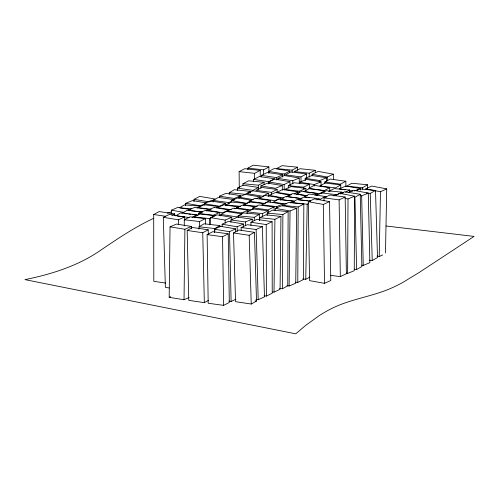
<?xml version="1.0" encoding="UTF-8"?>
<svg xmlns="http://www.w3.org/2000/svg" width="499" height="499" viewBox="0 0 499 499"><rect width="100%" height="100%" fill="white"/><g stroke="black" fill="none" stroke-linecap="round" stroke-linejoin="round"><path stroke-width="0.75" d="M247.934 169.697L247.941 168.138L253.211 165.181L268.905 166.903L268.867 173.141M263.609 174.538L263.634 169.86L268.905 166.903M267.171 215.4L267.183 213.079L272.454 210.135L288.141 211.595L287.755 285.802L282.484 288.746L279.496 288.466M280.45 200.099L280.463 197.766L264.9 195.465L259.436 198.415L274.993 200.717L280.463 197.766M282.484 288.746L282.877 214.545L288.141 211.595M297.772 282.422L298.171 206.96L303.835 204.054L303.436 279.515L297.772 282.422L295.458 282.185M347.622 273.44L348.015 198.945L354.633 196.194L354.246 270.689L347.622 273.44L346.156 273.153M189.034 297.541L184.031 299.724L169.18 297.329L170.047 226.858L176.484 224.057L191.329 226.446L191.304 228.773M184.031 299.724L184.898 229.247L191.329 226.446M185.64 205.65L185.665 203.336L192.471 200.586L206.243 202.856M213.179 201.995L213.198 200.442L218.263 197.442L234.081 199.6L232.815 200.349M220.87 215.967L220.889 214.414L226.359 211.464L241.915 213.896L236.451 216.847L220.889 214.414M228.991 204.16L229.01 202.606L231.542 201.103M259.736 220.015L259.767 217.689L265.817 214.826L280.962 216.435L280.064 289.283L274.013 292.152L272.498 291.99M271.412 194.679L271.444 192.358L277.107 189.445L277.07 192.539M274.013 292.152L274.905 219.304L280.962 216.435M275.323 210.709L275.348 208.389L281.972 205.625L296.662 208.214L295.739 283.239L289.121 286.002L286.919 285.615M289.121 286.002L290.044 210.977L296.662 208.214M193.992 201.652L194.036 199.319L199.7 196.4L215.125 199.026L209.461 201.945M209.368 224.768L209.486 218.574L214.526 215.986M229.241 194.242L229.272 192.689L234.343 189.707L250.161 191.354L250.13 192.913M302.787 278.978L305.75 279.297L307.203 204.203L308.569 203.467M376.97 256.093L379.221 256.517L380.475 191.71L386.719 188.896L385.478 252.924M237.381 190.431L237.443 188.111L243.107 185.191L258.538 187.437L258.494 188.99M268.749 173.01L268.786 171.45L274.257 168.5L289.813 171.057L289.769 172.61M284.299 175.567L284.343 174.008L289.813 171.057M292.096 172.461L292.158 170.122L297.622 167.196L297.541 170.309M299.693 183.719L299.731 182.172L306.542 179.428L321.075 181.823L320.969 185.69M314.227 186.115L314.264 184.568L321.075 181.823M324.73 192.234L324.768 190.674L309.074 188.703L303.81 191.666L319.503 193.643L324.768 190.674M362.442 189.302L362.48 187.743L367.551 184.773L367.451 188.659M171.3 214.027L171.431 210.179L177.862 207.384L190.481 209.636M198.926 229.122L199.001 226.789L204.072 223.802L219.891 225.579L219.841 227.132M214.689 232.453L214.82 228.567L219.891 225.579M253.461 181.761L253.542 179.44L259.399 176.552L274.693 178.742L268.836 181.63L253.542 179.44M261.295 176.889L261.345 175.342L267.402 172.486L282.553 174.737L282.471 177.058M268.755 183.95L268.836 181.63M276.421 179.914L276.496 177.6L282.553 174.737M297.965 194.242L298.04 191.922L282.752 189.477L276.895 192.364L291.416 194.685M299.419 192.751L299.475 191.198L305.906 188.373L305.825 190.705M317.42 195.121L317.476 193.562L301.783 191.204L296.518 194.186L306.972 195.758M340.686 188.759L340.817 184.892L325.123 183.046L319.853 186.008L335.546 187.855L340.817 184.892M360.415 190.044L360.465 188.497L345.932 186.102L339.127 188.847L345.246 189.857M175.636 215.874L180.707 212.88L196.525 214.788L192.09 217.402M250.161 191.354L245.09 194.336L229.272 192.689M179.409 207.846L184.48 204.883L200.286 206.149L197.117 207.996M238.441 217.483L238.416 215.93L243.487 212.961L259.299 214.358L259.399 220.564M238.416 215.93L254.228 217.321L259.299 214.358M233.501 232.958L238.772 229.977L254.459 232.334L256.511 301.053L251.24 304.041L235.553 301.677L233.501 232.958L249.188 235.316L254.459 232.334M314.838 195.053L317.476 193.562M319.847 199.5L325.111 196.512L309.43 194.03L304.159 197.018L306.398 197.373M340.592 194.024L344.541 191.784L360.228 194.273L361.875 266.535L356.61 269.522L354.371 269.167M360.228 194.273L354.957 197.261L356.61 269.522M181.948 213.248L187.212 210.285L202.164 212.044M198.958 214.358L197.641 215.094L192.408 214.483M290.324 202.856L293.618 201.016L277.931 199.55L272.66 202.5L286.856 203.823M356.523 190.705L359.816 188.859L375.51 190.45L377.512 257.553L372.242 260.503L369.254 260.204M366.503 193.026L370.239 193.406L375.51 190.45M165.668 283.089L153.811 281.33L153.692 214.526L159.156 211.582L174.719 213.884L174.725 215.437M171.987 215.356L174.719 213.884M208.439 300.435L204.334 302.644L188.772 300.342L187.175 230.444L192.645 227.5L208.208 229.802L208.314 234.461M187.175 230.444L202.737 232.752L208.208 229.802M329.733 187.68L324.263 190.63L308.7 188.329L314.17 185.379L329.733 187.68L329.795 191.579M306.448 173.958L290.88 171.912L285.416 174.856L300.978 176.902L306.448 173.958L306.517 178.592M324.83 183.545L324.818 182.004L330.282 179.06L345.851 181.237L345.894 186.632M345.851 181.237L340.38 184.181L324.818 182.004M243.356 205.289L246.774 203.461L231.218 202.051L225.748 204.977L240.568 206.318M321.493 193.269L326.277 190.712L341.834 192.115L341.846 193.662M328.635 191.522L334.105 188.597L349.662 190L349.68 192.333M336.363 195.04L341.834 192.115M345.558 192.196L349.662 190M305.75 279.297L309.848 277.095M239.271 187.892L239.127 171.606L244.791 168.693L260.222 170.427L260.272 176.634M239.127 171.606L254.559 173.334L260.222 170.427M258.538 187.437L252.874 190.356L237.443 188.111M268.368 193.3L262.705 196.219L247.273 193.718L252.943 190.799L268.368 193.3L268.368 196.4M207.116 234.611L212.78 231.692L228.211 233.813L229.303 302.45L223.633 305.369L208.202 303.249L207.116 234.611L222.548 236.726L228.211 233.813M242.994 185.279L242.982 183.719L248.645 180.813L264.071 182.291L264.09 184.624M242.982 183.719L258.407 185.198L264.071 182.291M288.353 188.004L288.279 185.684L293.942 182.777L309.368 184.256L309.486 188.117M288.279 185.684L303.704 187.162L309.368 184.256M184.306 225.947L184.25 219.741L190.107 216.853L205.401 218.656L205.445 224.082M268.855 183.538L268.805 181.985L274.668 179.104L289.956 181.673L290.069 185.553M184.25 219.741L199.538 221.544L205.401 218.656M249.182 202.781L249.138 201.228L254.995 198.34L270.29 200.523L270.333 202.083M268.805 181.985L284.093 184.561L289.956 181.673M247.111 213.385L247.105 211.826L252.962 208.938L268.256 210.74L268.262 213.079M270.29 200.523L264.426 203.411L249.138 201.228M294.136 193.843L298.04 191.922M247.105 211.826L262.399 213.628L268.256 210.74M250.96 225.373L250.953 222.261L256.81 219.373L272.105 221.687L272.229 293.212L266.372 296.1L264.077 295.751M250.953 222.261L266.241 224.575L272.105 221.687M153.299 218.512C135.098 226.983 118.382 238.229 101.802 249.463C79.042 265.555 52.033 274.169 24.95 279.621L295.745 333.819L305.687 325.373L319.248 315.605A374.917 168.182 -81.9 0 1 331.367 308.688C351.209 298.558 373.957 296.506 394.017 286.906A435.134 195.196 -81.9 0 0 402.699 282.515L419.079 272.535L474.05 236.407L386.064 226.003M315.281 170.321L300.136 168.706L294.086 171.575L309.23 173.19L315.281 170.321L315.287 172.66M252.893 209.418L252.843 207.865L258.9 205.002L274.051 207.004L274.138 210.104M274.051 207.004L267.994 209.867L252.843 207.865M282.883 203.792L267.732 201.92L261.682 204.783L276.826 206.655L282.883 203.792L282.921 206.112M316.809 200.005L319.503 198.727L304.353 196.862L298.302 199.725L307.39 200.847M324.013 200.978L323.963 197.872L330.014 195.009L345.165 197.011L346.381 273.758L340.33 276.621L330.481 275.323M323.963 197.872L339.114 199.874L345.165 197.011M169.167 287.985L165.381 287.355L163.292 217.308L169.342 214.451L184.493 216.965L184.586 220.078M204.328 205.276L204.328 203.729L210.378 200.872L225.523 203.386L225.529 205.707M163.292 217.308L178.436 219.822L184.493 216.965M225.523 203.386L219.473 206.243L204.328 203.729M312.181 175.81L312.149 174.263L318.2 171.407L333.338 174.176L333.463 179.603M214.445 232.291L214.37 229.191L220.427 226.334L235.572 228.848L235.64 231.948M312.149 174.263L327.288 177.026L333.338 174.176M214.37 229.191L229.521 231.704L235.572 228.848M228.841 301.097L231.112 301.471L235.821 299.25M241.217 230.632L241.129 227.544L247.373 224.706L262.368 226.646L264.464 296.874L258.22 299.712L255.975 299.419M241.129 227.544L256.13 229.484L262.368 226.646M238.94 198.733L238.921 197.18L245.165 194.354L260.166 196.937L260.179 198.49M256.006 198.814L260.166 196.937M222.192 226.552L222.142 224.219L228.386 221.394L243.381 223.976L243.456 227.082M222.142 224.219L237.137 226.796L243.381 223.976M308.288 201.727L314.532 198.908L329.533 201.615L330.781 280.513L324.537 283.332L309.542 280.625L308.288 201.727L323.29 204.434L329.533 201.615M379.221 256.517L382.689 254.952M216.547 207.777L219.123 206.648L204.272 204.765L197.841 207.59L211.202 209.281M316.029 195.489L321.818 192.945L336.663 194.697L334.087 195.826M219.473 197.735L219.46 196.182L225.897 193.375L240.743 195.639L240.761 197.192M219.46 196.182L234.312 198.446L240.743 195.639M206.255 210.934L209.474 209.524L194.622 207.391L188.192 210.204L202.301 212.231M277.962 179.933L277.949 178.374L284.38 175.573L299.232 177.968L299.281 183.407M277.949 178.374L292.801 180.769L299.232 177.968M169.18 297.329L170.614 296.705M231.561 202.139L231.561 200.598L237.992 197.816L251.353 200.311M249.263 202.139L246.406 203.374L231.561 200.598M198.39 214.876L198.346 213.316L204.964 210.522L219.654 212.468L219.747 215.587M219.654 212.468L213.036 215.262L198.346 213.316M251.714 209.717L253.037 209.162M210.603 224.575L210.441 217.626L217.065 214.857L231.761 217.314L231.81 219.629M234.68 208.782L238.653 207.116L223.957 204.79L217.339 207.565L231.299 209.78M210.441 217.626L225.136 220.084L231.761 217.314M286.351 196.993L288.341 196.169M333.987 195.833L339.944 193.356L354.633 196.194M348.296 192.483L353.591 190.281L368.281 193.125L369.871 262.667L363.247 265.418L361.781 265.137M360.191 195.589L361.663 195.876L368.281 193.125M241.585 212.936L248.39 210.166L233.863 208.152L227.057 210.927L241.585 212.936L241.597 214.489M230.912 222.261L230.894 219.928L237.699 217.159L252.226 219.173L252.244 221.5M230.894 219.928L245.421 221.943L252.226 219.173M305.213 180.613L305.195 178.286L312 175.536L326.533 177.8L326.571 181.686M305.195 178.286L319.728 180.557L326.533 177.8M205.644 203.536L200.199 205.731L185.665 203.336M260.977 188.198L260.908 185.884L267.714 183.139L282.247 185.534L282.39 190.169M282.247 185.534L275.442 188.279L260.908 185.884M354.34 190.974L360.465 188.497M167.196 213.148L171.219 211.994M180.164 207.902L191.454 208.807M341.229 192.658L343.449 192.857M267.183 213.079L282.877 214.545M367.551 184.773L351.733 183.252L346.668 186.221L362.48 187.743M297.622 167.196L282.06 165.662L276.596 168.593L292.158 170.122M303.835 204.054L288.403 202.451L282.74 205.357L298.171 206.96M215.15 215.662L199.725 214.059L194.061 216.965L209.486 218.574M310.447 201.028L297.105 199.606L291.641 202.538L307.203 204.203M264.932 203.648L249.787 202.033L243.737 204.902L257.365 206.349M259.767 217.689L274.905 219.304M247.941 168.138L263.634 169.86M199.001 226.789L214.82 228.567M184.187 213.51L187.175 213.865M188.672 214.04L190.911 214.302M305.906 188.373L291.06 186.62L284.63 189.445L299.475 191.198M325.036 196.912L326.521 197.086M177.145 216.055L189.196 217.508M308.906 201.035L310.422 201.222M277.107 189.445L261.676 187.456L256.012 190.369L271.444 192.358M213.198 200.442L229.01 202.606M301.446 198.614L285.883 196.438L280.413 199.382L294.497 201.353M307.041 195.683L292.514 193.606L286.651 196.494L301.945 198.677M153.692 214.526L165.549 216.285M261.345 175.342L276.496 177.6M255.469 206.879L242.982 205.008L236.358 207.79L251.053 209.992M255.014 300.828L256.511 301.053M307.895 197.61L309.386 197.841M170.047 226.858L184.898 229.247M268.786 171.45L284.343 174.008M299.731 182.172L314.264 184.568M349.836 190.618L352.893 191.117M194.036 199.319L208.725 201.821M238.921 197.18L253.174 199.631M275.348 208.389L290.044 210.977M171.431 210.179L184.05 212.424M386.719 188.896L371.724 186.058L365.48 188.878L380.475 191.71M345.077 198.377L348.015 198.945M290.324 195.34L275.635 192.502L269.017 195.252L283.706 198.091M370.239 193.406L372.242 260.503M303.704 187.162L303.754 188.709M284.093 184.561L284.255 189.988M256.13 229.484L258.22 299.712M249.188 235.316L251.24 304.041M178.436 219.822L178.58 224.494M361.663 195.876L363.247 265.418M327.288 177.026L327.375 180.906M237.137 226.796L237.25 231.461M229.521 231.704L231.112 301.471M225.136 220.084L225.211 223.172M202.737 232.752L204.334 302.644M339.114 199.874L340.33 276.621M323.29 204.434L324.537 283.332M300.978 176.902L301.053 181.53M276.826 206.655L276.851 208.202M254.228 217.321L254.278 220.427M222.548 236.726L223.633 305.369M319.728 180.557L319.74 182.11M292.801 180.769L292.826 183.875M258.407 185.198L258.438 189.09M254.559 173.334L254.609 179.54M245.421 221.943L245.452 225.829M234.312 198.446L234.324 199.999M199.538 221.544L199.588 226.97M309.23 173.19L309.237 177.083M266.241 224.575L266.372 296.1M262.399 213.628L262.405 216.747M214.239 207.447L207.621 210.21L222.317 212.799L228.935 210.035L214.239 207.447"/></g></svg>
